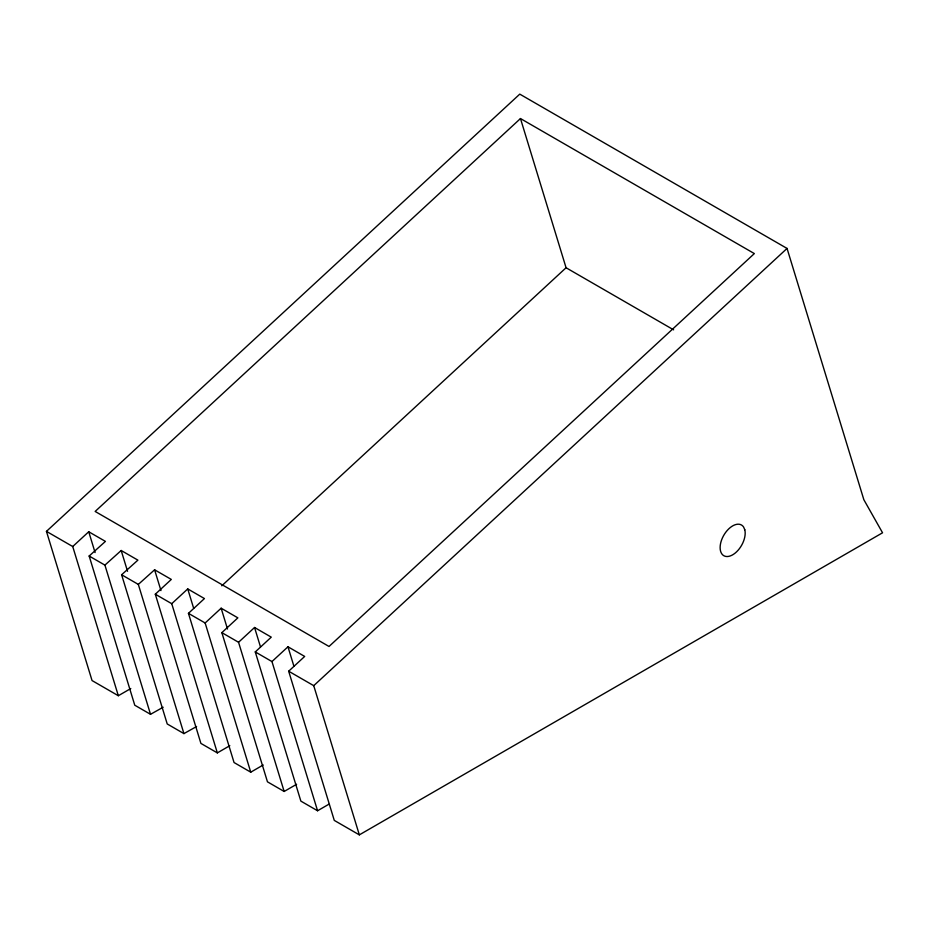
<?xml version="1.0" encoding="UTF-8"?>
<svg xmlns="http://www.w3.org/2000/svg" width="929" height="929" viewBox="0 0 929 929"><rect width="100%" height="100%" fill="white"/><g stroke="black" fill="none" stroke-linecap="round" stroke-linejoin="round"><path stroke-width="1.39" d="M130.792 688.54L118.331 695.728L92.052 680.562L46.45 531.365L519.775 94.131L787.049 248.438L863.854 499.721L882.55 532.793L359.337 834.869L334.277 820.4L288.675 671.214L304.677 656.431L287.967 646.781L271.965 661.564L317.567 810.762L328.785 804.282M520.472 118.552L95.153 511.449L329.029 646.468L754.348 253.582L520.472 118.552L566.075 267.749L673.63 329.841M118.331 695.728L72.729 546.531L88.731 531.76L105.43 541.398L89.161 556.018L134.763 705.216L150.521 714.308L163.167 707.236M229.8 745.697L217.34 752.896L200.908 743.409L155.306 594.212L171.308 579.429L154.597 569.791L138.328 584.411L183.93 733.608L196.588 726.524M217.34 752.896L171.737 603.699L187.739 588.916L204.438 598.566L188.448 613.337L234.05 762.535L250.749 772.185L263.209 764.985M221.776 585.804L566.075 267.749M250.749 772.185L205.146 622.987L221.148 608.205L237.859 617.855L221.857 632.637L267.459 781.823L284.158 791.473L296.618 784.273M284.158 791.473L238.556 642.276L254.558 627.493L271.268 637.143L255.266 651.926L300.868 801.112L317.567 810.762M359.337 834.869L313.735 685.672L787.049 248.438M150.521 714.308L104.919 565.122L121.188 550.502L137.898 560.141L121.618 574.761L167.22 723.958L183.93 733.608M46.45 531.365L72.729 546.531M89.161 556.018L104.919 565.122M121.618 574.761L138.328 584.411M155.306 594.212L171.737 603.699M188.448 613.337L205.146 622.987M221.857 632.637L238.556 642.276M255.266 651.926L271.965 661.564M288.675 671.214L313.735 685.672M287.967 646.781L293.901 666.198M254.558 627.493L260.492 646.909M221.148 608.205L227.5 629.003M187.739 588.916L193.673 608.332M154.597 569.791L160.961 590.589M121.188 550.502L127.552 571.3M88.731 531.76L95.083 552.558M744.791 529.762L743.572 526.964A17.721 10.231 -60 0 0 722.472 537.81A17.721 10.231 -60 0 0 730.345 555.914A17.721 10.231 -60 0 0 744.791 529.762"/></g></svg>
